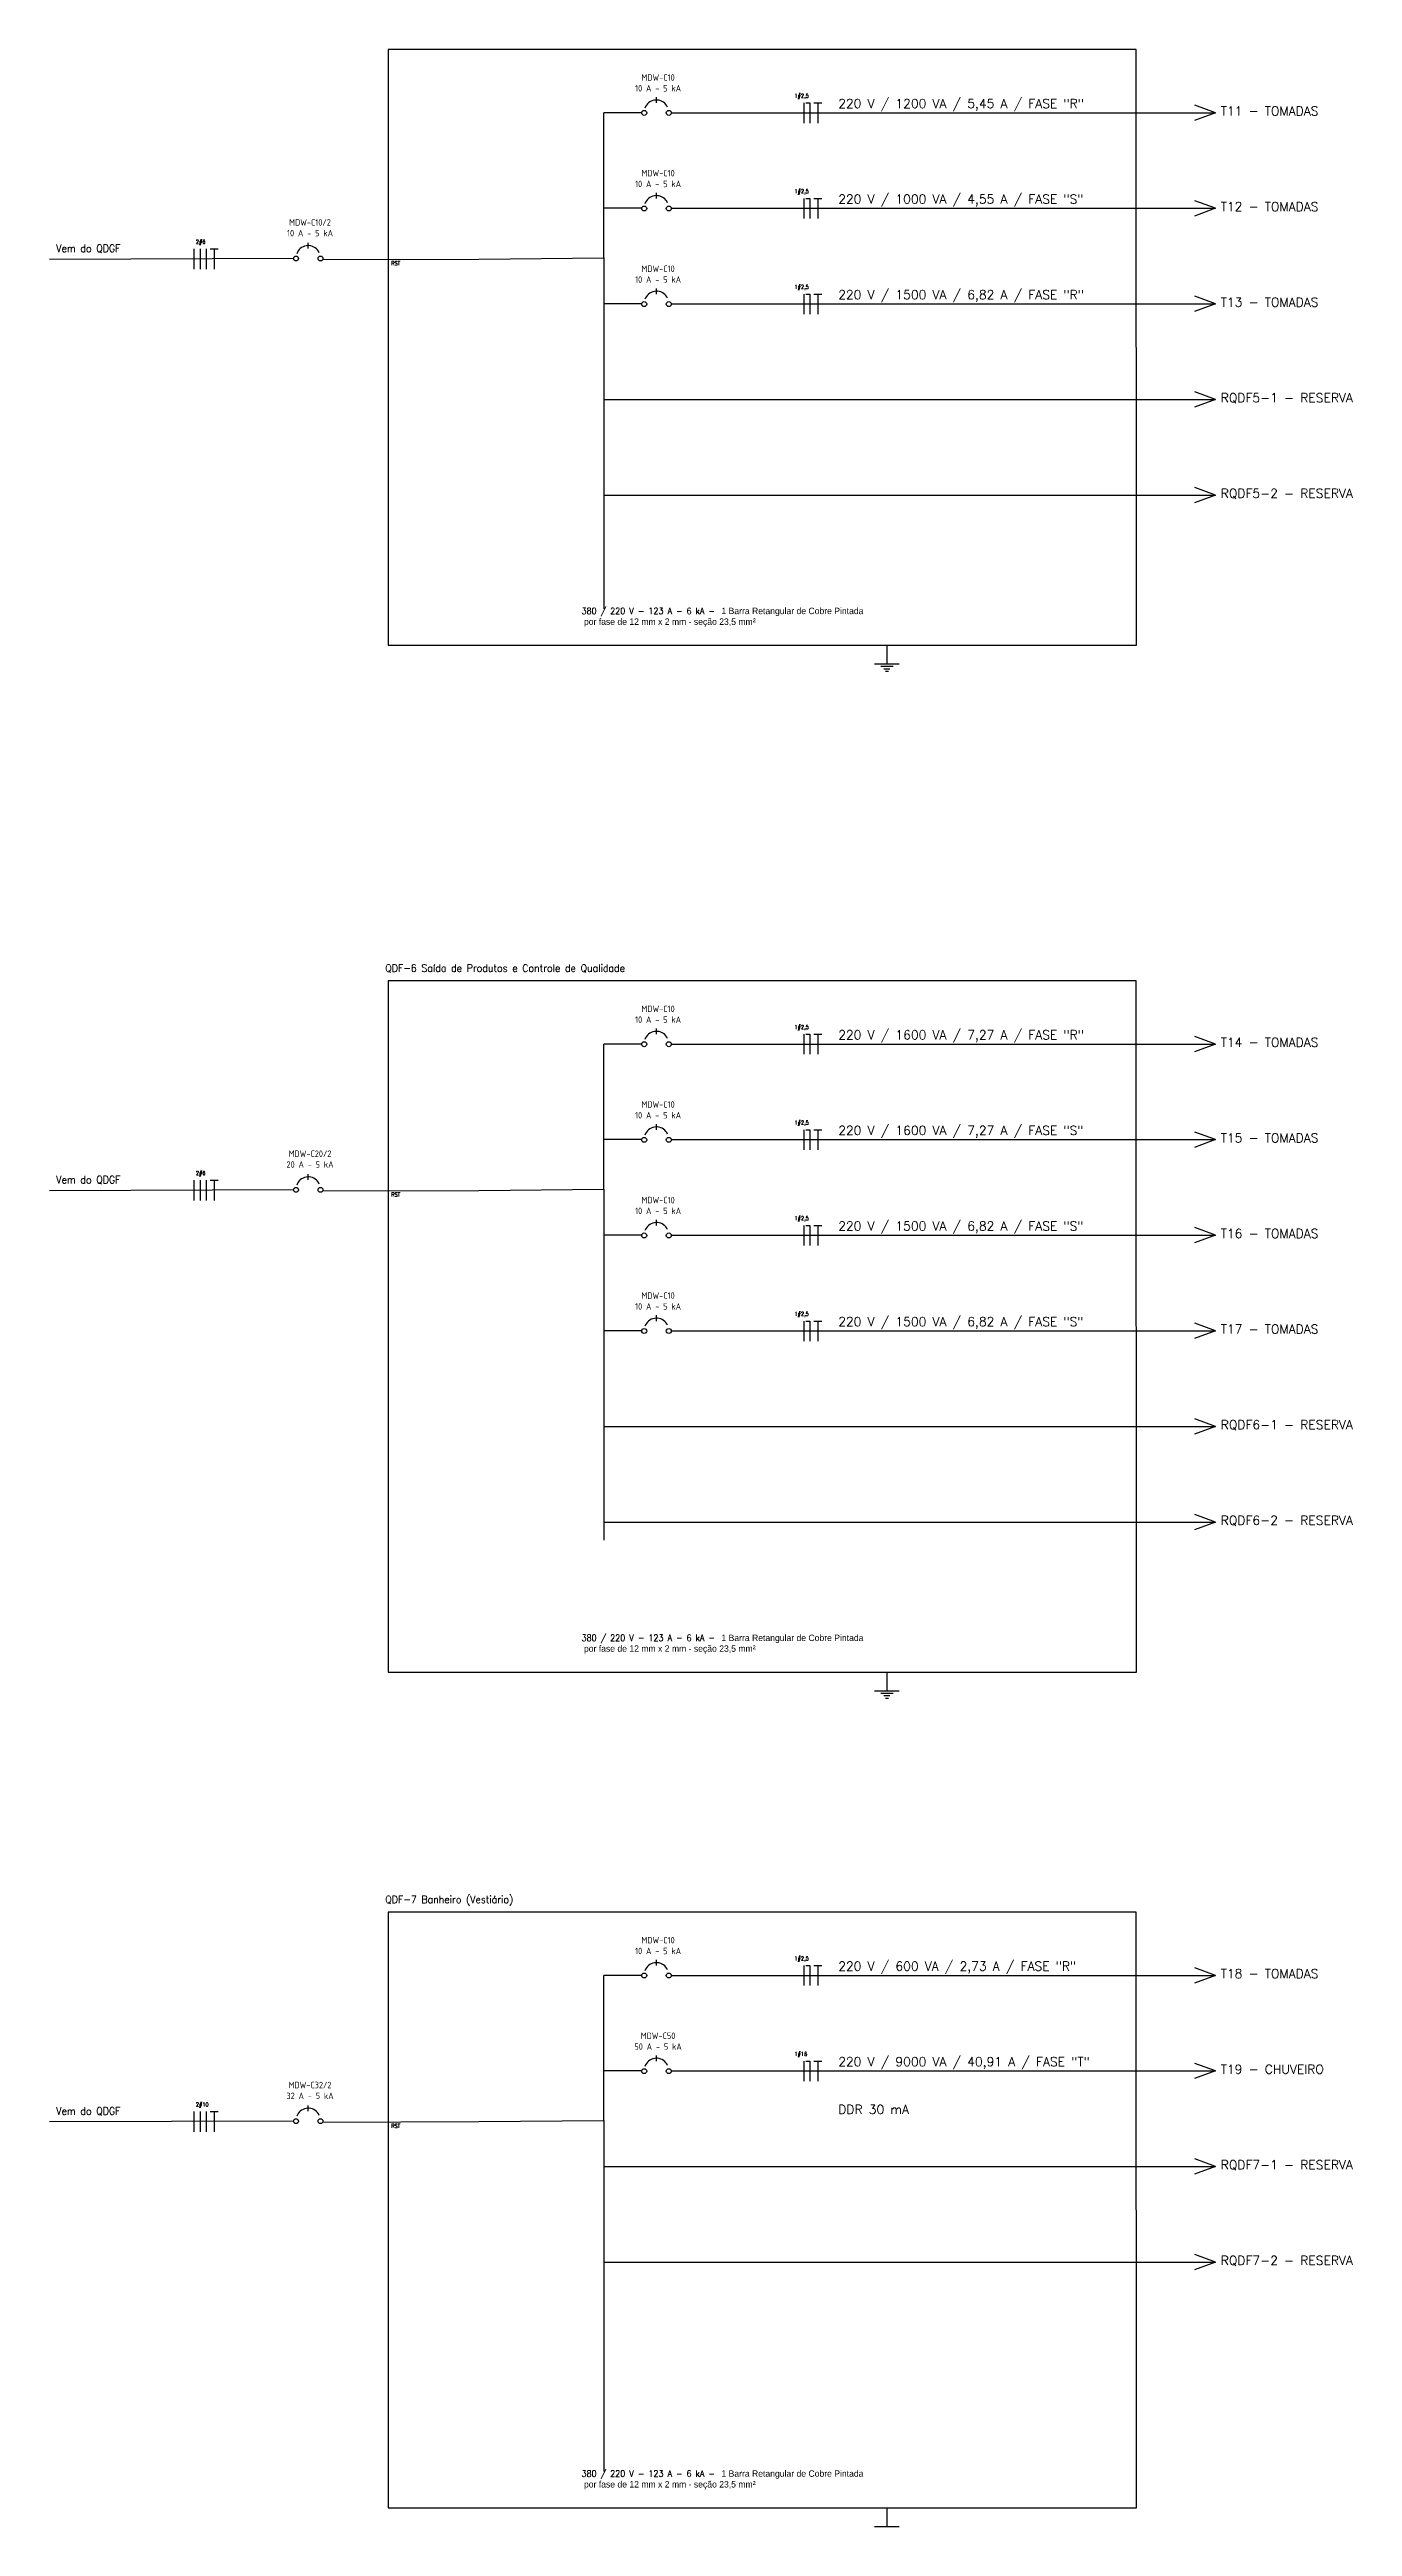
# Model space of a CAD drawing. Extents: x 196 to 608, y -49 to 226.
# Drawn here: x 567.4 to 608.3, y 19.4 to 97.3 of the extents above; entities that cross this region are included whole.
import ezdxf

# ---------------------------------------------------------------- set-up
doc = ezdxf.new("R2010")
doc.units = 0
doc.header["$MEASUREMENT"] = 0
for name, color, linetype in [('ELET_UNIFILAR_TEXTO', 4, 'Continuous'), ('ELET_UNIFILAR_TEXTO2', 4, 'Continuous'), ('ELT_UNIFILAR_DESENHO', 5, 'Continuous')]:
    doc.layers.add(name, color=color, linetype=linetype)
doc.styles.add('textstyle4', font='arial.ttf')
doc.styles.add('textstyle5', font='')
doc.styles.add('textstyle7', font='romans__.ttf')
doc.styles.get('textstyle5').set_extended_font_data('Standard')

msp = doc.modelspace()

# ---------------------------------------------------------------- linework, layer by layer
at = {"layer": 'ELT_UNIFILAR_DESENHO'}
for p, q in [((601.539, 97.31), (578, 97.31)), ((578, 97.31), (578, 78.567)), ((601.547, 78.567), (601.539, 97.31)), ((584.789, 90.757), (584.789, 95.322)), ((585.983, 95.322), (584.789, 95.322)), ((586.446, 95.632), (586.446, 95.812)), ((586.91, 95.322), (604.036, 95.322)), ((591.08, 95.631), (591.08, 94.999)), ((591.143, 95.631), (591.269, 95.631)), ((591.269, 95.631), (591.269, 94.999)), ((591.395, 95.631), (591.648, 95.631)), ((591.521, 95.631), (591.521, 94.999)), ((604.036, 95.322), (603.376, 95.081)), ((604.036, 95.322), (603.385, 95.563)), ((586.446, 92.624), (586.446, 92.804)), ((585.983, 92.315), (584.789, 92.315)), ((586.91, 92.315), (604.036, 92.315)), ((591.08, 92.623), (591.08, 91.991)), ((591.143, 92.623), (591.269, 92.623)), ((591.269, 92.623), (591.269, 91.991)), ((591.395, 92.623), (591.648, 92.623)), ((591.521, 92.623), (591.521, 91.991)), ((604.036, 92.315), (603.376, 92.073)), ((604.036, 92.315), (603.385, 92.555)), ((575.489, 91.052), (575.489, 91.232)), ((575.489, 91.052), (575.489, 91.232)), ((567.351, 90.72), (575.027, 90.743)), ((571.895, 91.036), (571.895, 90.404)), ((572.085, 91.036), (572.085, 90.404)), ((572.274, 91.036), (572.274, 90.404)), ((572.4, 91.036), (572.653, 91.036)), ((572.526, 91.036), (572.526, 90.404)), ((575.947, 90.706), (580.854, 90.72)), ((580.854, 90.72), (584.789, 90.757)), ((584.789, 90.757), (584.789, 79.719)), ((586.446, 89.616), (586.446, 89.797)), ((591.08, 89.616), (591.08, 88.984)), ((591.143, 89.616), (591.269, 89.616)), ((591.269, 89.616), (591.269, 88.984)), ((591.395, 89.616), (591.648, 89.616)), ((591.521, 89.616), (591.521, 88.984)), ((585.983, 89.307), (584.789, 89.307)), ((586.91, 89.307), (604.036, 89.307)), ((604.036, 89.307), (603.376, 89.066)), ((604.036, 89.307), (603.385, 89.548)), ((604.036, 86.299), (603.385, 86.54)), ((584.789, 86.299), (604.036, 86.299)), ((604.036, 86.299), (603.376, 86.058)), ((604.036, 83.291), (603.385, 83.532)), ((584.789, 83.291), (604.036, 83.291)), ((604.036, 83.291), (603.376, 83.05)), ((578, 78.567), (601.547, 78.567)), ((593.308, 77.985), (594.081, 77.985)), ((593.694, 78.567), (593.694, 77.985)), ((593.501, 77.908), (593.888, 77.908)), ((593.598, 77.83), (593.791, 77.83)), ((593.646, 77.753), (593.743, 77.753)), ((601.539, 68.01), (578, 68.01)), ((578, 68.01), (578, 46.259)), ((601.547, 46.259), (601.539, 68.01)), ((586.446, 66.332), (586.446, 66.512)), ((591.08, 66.331), (591.08, 65.699)), ((591.143, 66.331), (591.269, 66.331)), ((591.269, 66.331), (591.269, 65.699)), ((591.395, 66.331), (591.648, 66.331)), ((591.521, 66.331), (591.521, 65.699)), ((604.036, 66.022), (603.385, 66.263)), ((584.789, 61.457), (584.789, 66.022)), ((585.983, 66.022), (584.789, 66.022)), ((586.91, 66.022), (604.036, 66.022)), ((604.036, 66.022), (603.376, 65.781)), ((586.446, 63.324), (586.446, 63.504)), ((591.08, 63.323), (591.08, 62.691)), ((591.143, 63.323), (591.269, 63.323)), ((591.269, 63.323), (591.269, 62.691)), ((591.395, 63.323), (591.648, 63.323)), ((591.521, 63.323), (591.521, 62.691)), ((604.036, 63.015), (603.385, 63.255)), ((585.983, 63.015), (584.789, 63.015)), ((586.91, 63.015), (604.036, 63.015)), ((604.036, 63.015), (603.376, 62.773)), ((571.895, 61.736), (571.895, 61.104)), ((572.085, 61.736), (572.085, 61.104)), ((572.274, 61.736), (572.274, 61.104)), ((572.4, 61.736), (572.653, 61.736)), ((572.526, 61.736), (572.526, 61.104)), ((575.489, 61.752), (575.489, 61.932)), ((575.489, 61.752), (575.489, 61.932)), ((567.351, 61.42), (575.027, 61.443)), ((575.947, 61.406), (580.854, 61.42)), ((580.854, 61.42), (584.789, 61.457)), ((584.789, 61.457), (584.789, 50.419)), ((585.983, 60.007), (584.789, 60.007)), ((586.446, 60.316), (586.446, 60.497)), ((586.91, 60.007), (604.036, 60.007)), ((591.08, 60.316), (591.08, 59.684)), ((591.143, 60.316), (591.269, 60.316)), ((591.269, 60.316), (591.269, 59.684)), ((591.395, 60.316), (591.648, 60.316)), ((591.521, 60.316), (591.521, 59.684)), ((604.036, 60.007), (603.376, 59.766)), ((604.036, 60.007), (603.385, 60.248)), ((585.983, 56.999), (584.789, 56.999)), ((586.446, 57.309), (586.446, 57.489)), ((586.91, 56.999), (604.036, 56.999)), ((591.08, 57.308), (591.08, 56.676)), ((591.143, 57.308), (591.269, 57.308)), ((591.269, 57.308), (591.269, 56.676)), ((591.395, 57.308), (591.648, 57.308)), ((591.521, 57.308), (591.521, 56.676)), ((604.036, 56.999), (603.376, 56.758)), ((604.036, 56.999), (603.385, 57.24)), ((584.789, 53.991), (604.036, 53.991)), ((604.036, 53.991), (603.376, 53.75)), ((604.036, 53.991), (603.385, 54.232)), ((584.789, 50.984), (604.036, 50.984)), ((604.036, 50.984), (603.376, 50.742)), ((604.036, 50.984), (603.385, 51.224)), ((578, 46.259), (601.547, 46.259)), ((593.694, 46.259), (593.694, 45.677)), ((593.308, 45.677), (594.081, 45.677)), ((593.501, 45.6), (593.888, 45.6)), ((593.598, 45.523), (593.791, 45.523)), ((593.646, 45.445), (593.743, 45.445)), ((601.539, 38.71), (578, 38.71)), ((578, 38.71), (578, 19.967)), ((601.547, 19.967), (601.539, 38.71)), ((584.789, 32.157), (584.789, 36.722)), ((585.983, 36.722), (584.789, 36.722)), ((586.446, 37.032), (586.446, 37.212)), ((586.91, 36.722), (604.036, 36.722)), ((591.08, 37.031), (591.08, 36.399)), ((591.143, 37.031), (591.269, 37.031)), ((591.269, 37.031), (591.269, 36.399)), ((591.395, 37.031), (591.648, 37.031)), ((591.521, 37.031), (591.521, 36.399)), ((604.036, 36.722), (603.376, 36.481)), ((604.036, 36.722), (603.385, 36.963)), ((585.983, 33.715), (584.789, 33.715)), ((586.446, 34.024), (586.446, 34.204)), ((586.91, 33.715), (604.036, 33.715)), ((591.08, 34.023), (591.08, 33.391)), ((591.143, 34.023), (591.269, 34.023)), ((591.269, 34.023), (591.269, 33.391)), ((591.395, 34.023), (591.648, 34.023)), ((591.521, 34.023), (591.521, 33.391)), ((604.036, 33.715), (603.376, 33.473)), ((604.036, 33.715), (603.385, 33.955)), ((567.351, 32.12), (575.027, 32.143)), ((571.895, 32.436), (571.895, 31.804)), ((572.085, 32.436), (572.085, 31.804)), ((572.274, 32.436), (572.274, 31.804)), ((572.4, 32.436), (572.653, 32.436)), ((572.526, 32.436), (572.526, 31.804)), ((575.489, 32.452), (575.489, 32.632)), ((575.489, 32.452), (575.489, 32.632)), ((575.947, 32.106), (580.854, 32.12)), ((580.854, 32.12), (584.789, 32.157)), ((584.789, 32.157), (584.789, 21.119)), ((584.789, 30.707), (604.036, 30.707)), ((604.036, 30.707), (603.376, 30.465)), ((604.036, 30.707), (603.385, 30.948)), ((584.789, 27.699), (604.036, 27.699)), ((604.036, 27.699), (603.376, 27.458)), ((604.036, 27.699), (603.385, 27.94)), ((578, 19.967), (601.547, 19.967)), ((593.694, 19.967), (593.694, 19.385)), ((593.308, 19.385), (594.081, 19.385))]:
    msp.add_line(p, q, dxfattribs=at)
for points in [[(586.796, 95.499), (586.772, 95.543), (586.742, 95.584), (586.707, 95.621), (586.667, 95.652), (586.624, 95.678), (586.578, 95.699), (586.53, 95.713), (586.48, 95.721), (586.429, 95.722), (586.379, 95.716), (586.33, 95.704), (586.283, 95.686), (586.238, 95.661), (586.198, 95.632), (586.161, 95.597), (586.13, 95.557), (586.103, 95.514), (586.083, 95.468)], [(586.796, 92.491), (586.772, 92.536), (586.742, 92.576), (586.707, 92.613), (586.667, 92.644), (586.624, 92.671), (586.578, 92.691), (586.53, 92.705), (586.48, 92.713), (586.429, 92.714), (586.379, 92.708), (586.33, 92.696), (586.283, 92.678), (586.238, 92.654), (586.198, 92.624), (586.161, 92.589), (586.13, 92.55), (586.103, 92.506), (586.083, 92.46)], [(575.839, 90.919), (575.815, 90.963), (575.785, 91.004), (575.75, 91.041), (575.711, 91.072), (575.668, 91.098), (575.621, 91.119), (575.573, 91.133), (575.523, 91.141), (575.472, 91.142), (575.422, 91.136), (575.373, 91.124), (575.326, 91.106), (575.282, 91.082), (575.241, 91.052), (575.205, 91.017), (575.173, 90.977), (575.147, 90.934), (575.126, 90.888)], [(586.796, 89.484), (586.772, 89.528), (586.742, 89.569), (586.707, 89.605), (586.667, 89.637), (586.624, 89.663), (586.578, 89.683), (586.53, 89.697), (586.48, 89.705), (586.429, 89.706), (586.379, 89.701), (586.33, 89.689), (586.283, 89.67), (586.238, 89.646), (586.198, 89.616), (586.161, 89.581), (586.13, 89.542), (586.103, 89.499), (586.083, 89.452)], [(586.796, 66.199), (586.772, 66.243), (586.742, 66.284), (586.707, 66.321), (586.667, 66.352), (586.624, 66.378), (586.578, 66.399), (586.53, 66.413), (586.48, 66.421), (586.429, 66.422), (586.379, 66.416), (586.33, 66.404), (586.283, 66.386), (586.238, 66.361), (586.198, 66.332), (586.161, 66.297), (586.13, 66.257), (586.103, 66.214), (586.083, 66.168)], [(586.796, 63.191), (586.772, 63.236), (586.742, 63.276), (586.707, 63.313), (586.667, 63.344), (586.624, 63.371), (586.578, 63.391), (586.53, 63.405), (586.48, 63.413), (586.429, 63.414), (586.379, 63.408), (586.33, 63.396), (586.283, 63.378), (586.238, 63.354), (586.198, 63.324), (586.161, 63.289), (586.13, 63.25), (586.103, 63.206), (586.083, 63.16)], [(575.839, 61.619), (575.815, 61.663), (575.785, 61.704), (575.75, 61.741), (575.711, 61.772), (575.668, 61.798), (575.621, 61.819), (575.573, 61.833), (575.523, 61.841), (575.472, 61.842), (575.422, 61.836), (575.373, 61.824), (575.326, 61.806), (575.282, 61.782), (575.241, 61.752), (575.205, 61.717), (575.173, 61.677), (575.147, 61.634), (575.126, 61.588)], [(586.796, 60.184), (586.772, 60.228), (586.742, 60.269), (586.707, 60.305), (586.667, 60.337), (586.624, 60.363), (586.578, 60.383), (586.53, 60.397), (586.48, 60.405), (586.429, 60.406), (586.379, 60.401), (586.33, 60.389), (586.283, 60.37), (586.238, 60.346), (586.198, 60.316), (586.161, 60.281), (586.13, 60.242), (586.103, 60.199), (586.083, 60.152)], [(586.796, 57.176), (586.772, 57.22), (586.742, 57.261), (586.707, 57.297), (586.667, 57.329), (586.624, 57.355), (586.578, 57.376), (586.53, 57.39), (586.48, 57.397), (586.429, 57.399), (586.379, 57.393), (586.33, 57.381), (586.283, 57.363), (586.238, 57.338), (586.198, 57.309), (586.161, 57.274), (586.13, 57.234), (586.103, 57.191), (586.083, 57.145)], [(586.796, 36.899), (586.772, 36.943), (586.742, 36.984), (586.707, 37.021), (586.667, 37.052), (586.624, 37.078), (586.578, 37.099), (586.53, 37.113), (586.48, 37.121), (586.429, 37.122), (586.379, 37.116), (586.33, 37.104), (586.283, 37.086), (586.238, 37.061), (586.198, 37.032), (586.161, 36.997), (586.13, 36.957), (586.103, 36.914), (586.083, 36.868)], [(586.796, 33.891), (586.772, 33.936), (586.742, 33.976), (586.707, 34.013), (586.667, 34.044), (586.624, 34.071), (586.578, 34.091), (586.53, 34.105), (586.48, 34.113), (586.429, 34.114), (586.379, 34.108), (586.33, 34.096), (586.283, 34.078), (586.238, 34.054), (586.198, 34.024), (586.161, 33.989), (586.13, 33.95), (586.103, 33.906), (586.083, 33.86)], [(575.839, 32.319), (575.815, 32.363), (575.785, 32.404), (575.75, 32.441), (575.711, 32.472), (575.668, 32.498), (575.621, 32.519), (575.573, 32.533), (575.523, 32.541), (575.472, 32.542), (575.422, 32.536), (575.373, 32.524), (575.326, 32.506), (575.282, 32.482), (575.241, 32.452), (575.205, 32.417), (575.173, 32.377), (575.147, 32.334), (575.126, 32.288)]]:
    msp.add_lwpolyline(points, dxfattribs=at)
for centre in [(586.06, 95.317), (586.832, 95.317), (586.06, 92.31), (586.832, 92.31), (575.104, 90.737), (575.876, 90.737), (586.06, 89.302), (586.832, 89.302), (586.06, 66.017), (586.832, 66.017), (586.06, 63.01), (586.832, 63.01), (575.104, 61.437), (575.876, 61.437), (586.06, 60.002), (586.832, 60.002), (586.06, 56.994), (586.832, 56.994), (586.06, 36.717), (586.832, 36.717), (586.06, 33.71), (586.832, 33.71), (575.104, 32.137), (575.876, 32.137)]:
    msp.add_circle(centre, 0.0772, dxfattribs=at)

# ---------------------------------------------------------------- texts
at = {"layer": 'ELET_UNIFILAR_TEXTO'}
for s, insert, char_height, attachment_point, style in [('\\pxsm1;{\\Fisocp|c0;MDW-C10\\P\\Fisocp2|c0;10 A - 5 kA}', (586.496, 95.988), 0.20406, 8, 'textstyle4'), ('\\A1;\\pxqc;1#2,5', (590.788, 95.92), 0.12638, 1, 'textstyle5'), ('\\pxsm1;{\\Fisocp|c0;MDW-C10\\P\\Fisocp2|c0;10 A - 5 kA}', (586.496, 92.98), 0.20406, 8, 'textstyle4'), ('\\A1;\\pxqc;1#2,5', (590.788, 92.913), 0.12638, 1, 'textstyle5'), ('\\pxsm1;{\\Fisocp|c0;MDW-C10/2\\P\\Fisocp2|c0;10 A - 5 kA}', (575.546, 91.43), 0.20406, 8, 'textstyle4'), ('Vem do QDGF', (567.565, 91.174), 0.23696, 1, 'textstyle5'), ('\\A1;2#6', (571.955, 91.325), 0.1264, 1, 'textstyle5'), ('RST', (578.103, 90.649), 0.1264, 1, 'textstyle5'), ('RST', (578.103, 90.649), 0.1264, 1, 'textstyle5'), ('\\pxsm1;{\\Fisocp|c0;MDW-C10\\P\\Fisocp2|c0;10 A - 5 kA}', (586.496, 89.972), 0.20406, 8, 'textstyle4'), ('\\A1;\\pxqc;1#2,5', (590.788, 89.905), 0.12638, 1, 'textstyle5'), ('\\A1;380 / 220 V - 123 A - 6 kA - {\\A0;\\fArial|b0|i0|c0|p34; \\Ftxt|c0;1 Barra Retangular de Cobre Pintada\\P por fase de 12 mm x 2 mm - seção 23,5 mm\\fArial|b0|i0|c0|p34;²}', (584.089, 79.75), 0.202345, 1, 'textstyle5'), ('QDF-6 Saída de Produtos e Controle de Qualidade', (577.913, 68.53), 0.23696, 1, 'textstyle5'), ('\\pxsm1;{\\Fisocp|c0;MDW-C10\\P\\Fisocp2|c0;10 A - 5 kA}', (586.496, 66.688), 0.20406, 8, 'textstyle4'), ('\\A1;\\pxqc;1#2,5', (590.788, 66.62), 0.12638, 1, 'textstyle5'), ('\\pxsm1;{\\Fisocp|c0;MDW-C10\\P\\Fisocp2|c0;10 A - 5 kA}', (586.496, 63.68), 0.20406, 8, 'textstyle4'), ('\\A1;\\pxqc;1#2,5', (590.788, 63.613), 0.12638, 1, 'textstyle5'), ('\\pxsm1;{\\Fisocp|c0;MDW-C20/2\\P\\Fisocp2|c0;20 A - 5 kA}', (575.546, 62.13), 0.20406, 8, 'textstyle4'), ('Vem do QDGF', (567.565, 61.874), 0.23696, 1, 'textstyle5'), ('\\A1;2#6', (571.955, 62.025), 0.1264, 1, 'textstyle5'), ('RST', (578.103, 61.349), 0.1264, 1, 'textstyle5'), ('RST', (578.103, 61.349), 0.1264, 1, 'textstyle5'), ('\\pxsm1;{\\Fisocp|c0;MDW-C10\\P\\Fisocp2|c0;10 A - 5 kA}', (586.496, 60.672), 0.20406, 8, 'textstyle4'), ('\\A1;\\pxqc;1#2,5', (590.788, 60.605), 0.12638, 1, 'textstyle5'), ('\\pxsm1;{\\Fisocp|c0;MDW-C10\\P\\Fisocp2|c0;10 A - 5 kA}', (586.496, 57.665), 0.20406, 8, 'textstyle4'), ('\\A1;\\pxqc;1#2,5', (590.788, 57.597), 0.12638, 1, 'textstyle5'), ('\\A1;380 / 220 V - 123 A - 6 kA - {\\A0;\\fArial|b0|i0|c0|p34; \\Ftxt|c0;1 Barra Retangular de Cobre Pintada\\P por fase de 12 mm x 2 mm - seção 23,5 mm\\fArial|b0|i0|c0|p34;²}', (584.089, 47.442), 0.202345, 1, 'textstyle5'), ('QDF-7 Banheiro (Vestiário)', (577.913, 39.23), 0.23696, 1, 'textstyle5'), ('\\pxsm1;{\\Fisocp|c0;MDW-C10\\P\\Fisocp2|c0;10 A - 5 kA}', (586.496, 37.388), 0.20406, 8, 'textstyle4'), ('\\A1;\\pxqc;1#2,5', (590.788, 37.32), 0.12638, 1, 'textstyle5'), ('\\pxsm1;{\\Fisocp|c0;MDW-C50\\P\\Fisocp2|c0;50 A - 5 kA}', (586.496, 34.38), 0.20406, 8, 'textstyle4'), ('\\A1;\\pxqc;1#16', (590.788, 34.313), 0.12638, 1, 'textstyle5'), ('\\A1;2#10', (571.955, 32.725), 0.1264, 1, 'textstyle5'), ('\\pxsm1;{\\Fisocp|c0;MDW-C32/2\\P\\Fisocp2|c0;32 A - 5 kA}', (575.546, 32.83), 0.20406, 8, 'textstyle4'), ('Vem do QDGF', (567.565, 32.574), 0.23696, 1, 'textstyle5'), ('RST', (578.103, 32.049), 0.1264, 1, 'textstyle5'), ('RST', (578.103, 32.049), 0.1264, 1, 'textstyle5'), ('\\A1;380 / 220 V - 123 A - 6 kA - {\\A0;\\fArial|b0|i0|c0|p34; \\Ftxt|c0;1 Barra Retangular de Cobre Pintada\\P por fase de 12 mm x 2 mm - seção 23,5 mm\\fArial|b0|i0|c0|p34;²}', (584.089, 21.15), 0.202345, 1, 'textstyle5')]:
    msp.add_mtext(s, dxfattribs=dict(at, insert=insert, char_height=char_height, attachment_point=attachment_point, style=style))
at = {"layer": 'ELET_UNIFILAR_TEXTO2', "attachment_point": 1, "style": 'textstyle7'}
for s, insert, char_height in [('220 V / 1200 VA / 5,45 A / FASE "R"', (592.164, 95.754), 0.28356), ('T11 - TOMADAS', (604.197, 95.519), 0.28356), ('220 V / 1000 VA / 4,55 A / FASE "S"', (592.164, 92.747), 0.28356), ('T12 - TOMADAS', (604.197, 92.511), 0.28356), ('220 V / 1500 VA / 6,82 A / FASE "R"', (592.164, 89.739), 0.28356), ('T13 - TOMADAS', (604.197, 89.504), 0.28356), ('RQDF5-1 - RESERVA', (604.197, 86.496), 0.28356), ('RQDF5-2 - RESERVA', (604.197, 83.488), 0.28356), ('220 V / 1600 VA / 7,27 A / FASE "R"', (592.164, 66.454), 0.28356), ('T14 - TOMADAS', (604.197, 66.219), 0.28356), ('220 V / 1600 VA / 7,27 A / FASE "S"', (592.164, 63.447), 0.28356), ('T15 - TOMADAS', (604.197, 63.211), 0.28356), ('220 V / 1500 VA / 6,82 A / FASE "S"', (592.164, 60.439), 0.28356), ('T16 - TOMADAS', (604.197, 60.204), 0.28356), ('220 V / 1500 VA / 6,82 A / FASE "S"', (592.164, 57.431), 0.28356), ('T17 - TOMADAS', (604.197, 57.196), 0.28356), ('RQDF6-1 - RESERVA', (604.197, 54.188), 0.28356), ('RQDF6-2 - RESERVA', (604.197, 51.181), 0.28356), ('220 V / 600 VA / 2,73 A / FASE "R"', (592.164, 37.154), 0.28356), ('T18 - TOMADAS', (604.197, 36.919), 0.28356), ('220 V / 9000 VA / 40,91 A / FASE "T"', (592.164, 34.147), 0.28356), ('T19 - CHUVEIRO', (604.197, 33.911), 0.28356), ('DDR 30 mA', (592.164, 32.647), 0.2836), ('RQDF7-1 - RESERVA', (604.197, 30.904), 0.28356), ('RQDF7-2 - RESERVA', (604.197, 27.896), 0.28356)]:
    msp.add_mtext(s, dxfattribs=dict(at, insert=insert, char_height=char_height))

doc.saveas('drawing.dxf')
